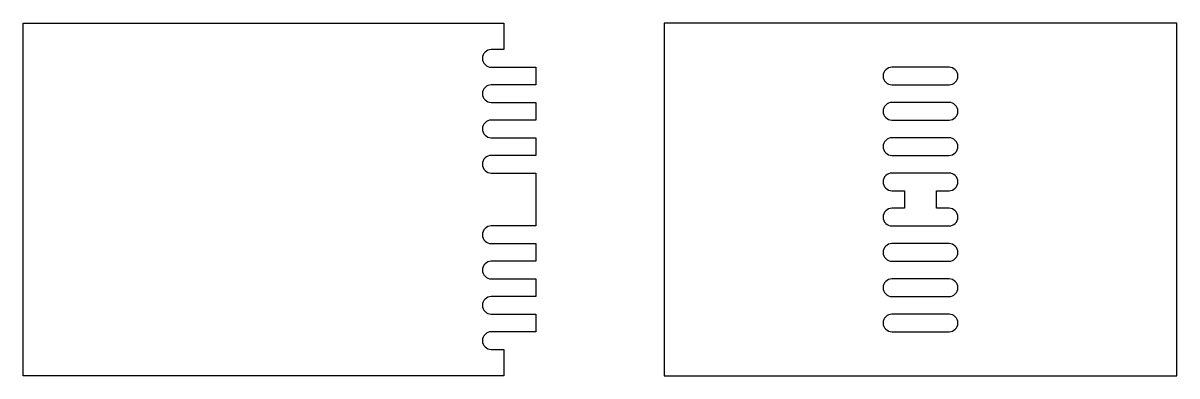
# Model space of a CAD drawing. Extents: x 0 to 540, y 0 to 165.
import ezdxf

# ---------------------------------------------------------------- set-up
doc = ezdxf.new("R2010")
doc.units = 0
doc.layers.add('1', color=7, linetype='CONTINUOUS')

msp = doc.modelspace()

# ---------------------------------------------------------------- linework, layer by layer
at = {"layer": '1', "color": 7, "linetype": 'CONTINUOUS'}
msp.add_lwpolyline([(225, 0), (0, 0), (0, 165), (225, 165)], dxfattribs=at)
msp.add_lwpolyline([(225, 165), (225, 152.625), (225, 152.625), (219.125, 152.625), (219.125, 152.625, 0.414214), (215, 148.5), (215, 148.5, 0.414214), (219.125, 144.375), (219.125, 144.375), (240, 144.375), (240, 136.125), (240, 136.125), (219.125, 136.125), (219.125, 136.125, 0.414214), (215, 132), (215, 132, 0.414214), (219.125, 127.875), (219.125, 127.875), (240, 127.875), (240, 119.625), (240, 119.625), (219.125, 119.625), (219.125, 119.625, 0.414214), (215, 115.5), (215, 115.5, 0.414214), (219.125, 111.375), (219.125, 111.375), (240, 111.375), (240, 103.125), (240, 103.125), (219.125, 103.125), (219.125, 103.125, 0.414214), (215, 99), (215, 99, 0.414214), (219.125, 94.875), (219.125, 94.875), (240, 94.875), (240, 94.875), (240, 70.125), (240, 70.125), (219.125, 70.125), (219.125, 70.125, 0.414214), (215, 66), (215, 66, 0.414214), (219.125, 61.875), (219.125, 61.875), (240, 61.875), (240, 53.625), (240, 53.625), (219.125, 53.625), (219.125, 53.625, 0.414214), (215, 49.5), (215, 49.5, 0.414214), (219.125, 45.375), (219.125, 45.375), (240, 45.375), (240, 37.125), (240, 37.125), (219.125, 37.125), (219.125, 37.125, 0.414214), (215, 33), (215, 33, 0.414214), (219.125, 28.875), (219.125, 28.875), (240, 28.875), (240, 20.625), (240, 20.625), (219.125, 20.625), (219.125, 20.625, 0.414214), (215, 16.5), (215, 16.5, 0.414214), (219.125, 12.375), (219.125, 12.375), (225, 12.375), (225, 12.375), (225, 0)], format="xyb", dxfattribs=at)
msp.add_lwpolyline([(300, 0), (540, 0), (540, 165), (300, 165)], close=True, dxfattribs=at)
for points in [[(402.5, 140.25), (402.5, 140.25), (402.5, 140.25, 0.414214), (406.625, 136.125), (406.625, 136.125), (433.375, 136.125), (433.375, 136.125, 0.414214), (437.5, 140.25), (437.5, 140.25), (437.5, 140.25, 0.414214), (433.375, 144.375), (433.375, 144.375), (406.625, 144.375), (406.625, 144.375, 0.414214)], [(433.375, 127.875), (406.625, 127.875), (406.625, 127.875, 0.414214), (402.5, 123.75), (402.5, 123.75, 0.414214), (406.625, 119.625), (406.625, 119.625), (433.375, 119.625), (433.375, 119.625, 0.414214), (437.5, 123.75), (437.5, 123.75), (437.5, 123.75, 0.414214)], [(402.5, 107.25), (402.5, 107.25), (402.5, 107.25, 0.414214), (406.625, 103.125), (406.625, 103.125), (433.375, 103.125), (433.375, 103.125, 0.414214), (437.5, 107.25), (437.5, 107.25), (437.5, 107.25, 0.414214), (433.375, 111.375), (433.375, 111.375), (406.625, 111.375), (406.625, 111.375, 0.414214)], [(402.5, 90.75), (402.5, 90.75), (402.5, 90.75, 0.414214), (406.625, 86.625), (406.625, 86.625), (412.5, 86.625), (412.5, 78.375), (406.625, 78.375), (406.625, 78.375, 0.414214), (402.5, 74.25), (402.5, 74.25), (402.5, 74.25, 0.414214), (406.625, 70.125), (406.625, 70.125), (433.375, 70.125), (433.375, 70.125, 0.414214), (437.5, 74.25), (437.5, 74.25), (437.5, 74.25, 0.414214), (433.375, 78.375), (433.375, 78.375), (427.5, 78.375), (427.5, 86.625), (433.375, 86.625), (433.375, 86.625, 0.414214), (437.5, 90.75), (437.5, 90.75), (437.5, 90.75, 0.414214), (433.375, 94.875), (433.375, 94.875), (406.625, 94.875), (406.625, 94.875, 0.414214)], [(402.5, 57.75), (402.5, 57.75), (402.5, 57.75, 0.414214), (406.625, 53.625), (406.625, 53.625), (433.375, 53.625), (433.375, 53.625, 0.414214), (437.5, 57.75), (437.5, 57.75), (437.5, 57.75, 0.414214), (433.375, 61.875), (433.375, 61.875), (406.625, 61.875), (406.625, 61.875, 0.414214)], [(402.5, 41.25), (402.5, 41.25), (402.5, 41.25, 0.414214), (406.625, 37.125), (406.625, 37.125), (433.375, 37.125), (433.375, 37.125, 0.414214), (437.5, 41.25), (437.5, 41.25), (437.5, 41.25, 0.414214), (433.375, 45.375), (433.375, 45.375), (406.625, 45.375), (406.625, 45.375, 0.414214)], [(402.5, 24.75), (402.5, 24.75), (402.5, 24.75, 0.414214), (406.625, 20.625), (406.625, 20.625), (433.375, 20.625), (433.375, 20.625, 0.414214), (437.5, 24.75), (437.5, 24.75), (437.5, 24.75, 0.414214), (433.375, 28.875), (433.375, 28.875), (406.625, 28.875), (406.625, 28.875, 0.414214)]]:
    msp.add_lwpolyline(points, format="xyb", close=True, dxfattribs=at)

doc.saveas('drawing.dxf')
